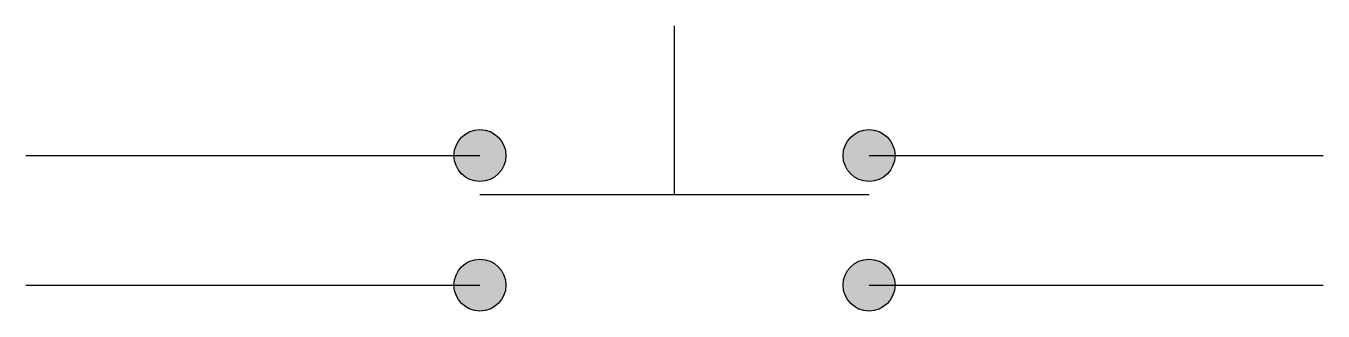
# Model space of a CAD drawing. Header units: millimetres. Extents: x 0 to 100, y -12 to 10.
import ezdxf

# ---------------------------------------------------------------- set-up
doc = ezdxf.new("R2010")
doc.units = ezdxf.units.MM
doc.layers.get('0').update_dxf_attribs({"lineweight": 25, "true_color": 0xffffff})

msp = doc.modelspace()

# ---------------------------------------------------------------- hatches: boundary and pattern name
h = msp.add_hatch(color=256)
edge = h.paths.add_edge_path()
edge.add_arc((35, 0), 2, 0, 360)
h = msp.add_hatch(color=256)
edge = h.paths.add_edge_path()
edge.add_arc((65, 0), 2, 0, 360)
h = msp.add_hatch(color=256)
edge = h.paths.add_edge_path()
edge.add_arc((35, -10), 2, 0, 360)
h = msp.add_hatch(color=256)
edge = h.paths.add_edge_path()
edge.add_arc((65, -10), 2, 0, 360)

# ---------------------------------------------------------------- linework, layer by layer
for p, q in [((50, -3), (50, 10)), ((0, 0), (35, 0)), ((65, 0), (100, 0)), ((35, -3), (65, -3)), ((0, -10), (35, -10)), ((65, -10), (100, -10))]:
    msp.add_line(p, q)
for centre in [(35, 0), (65, 0), (35, -10), (65, -10)]:
    msp.add_circle(centre, 2)

doc.saveas('drawing.dxf')
